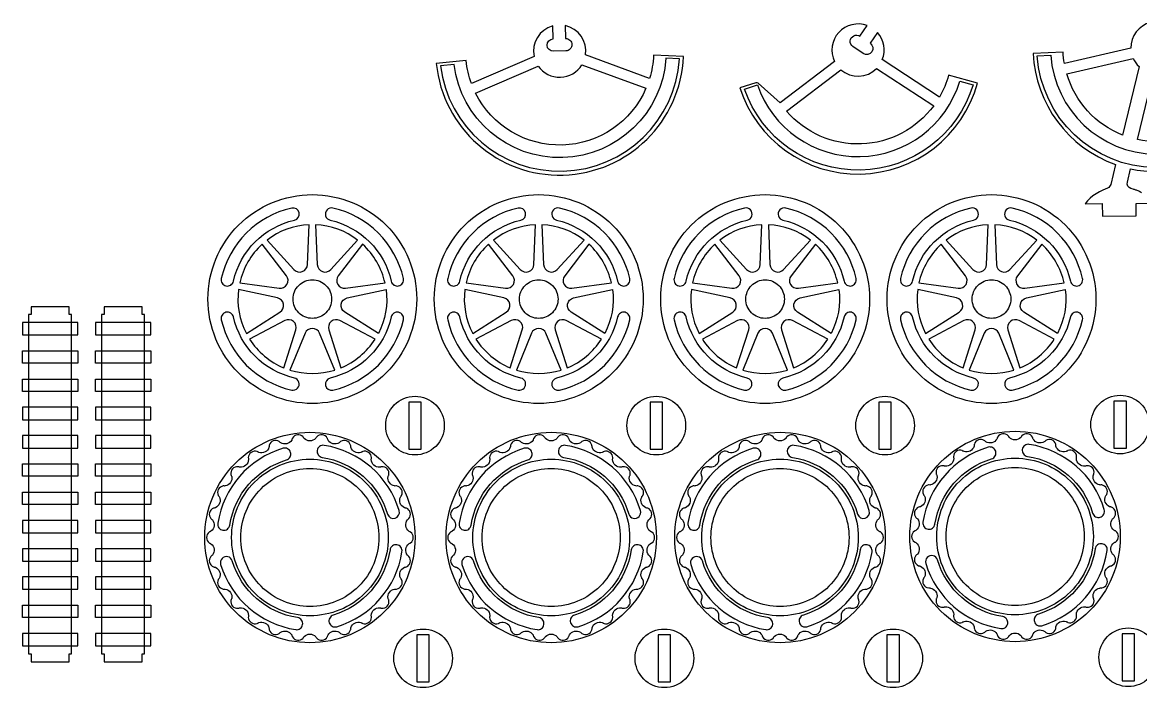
# Model space of a CAD drawing. Extents: x 792.4 to 836.1, y 6.7 to 36.6.
# Drawn here: x 792.67 to 815.18, y 23.23 to 36.62 of the extents above; entities that cross this region are included whole.
import ezdxf

# ---------------------------------------------------------------- set-up
doc = ezdxf.new("R2010")
doc.units = 0
for name, color, linetype in [('EXTERNAL_CUT', 1, 'CONTINUOUS'), ('INTERNAL_CUT', 5, 'CONTINUOUS'), ('KERF_POCKET_CUT_3MM', 6, 'CONTINUOUS'), ('POCKET_CUT_1_1MM', 3, 'CONTINUOUS')]:
    doc.layers.add(name, color=color, linetype=linetype)

msp = doc.modelspace()

# ---------------------------------------------------------------- linework, layer by layer
at = {"layer": 'EXTERNAL_CUT', "flags": 128}
for points in [[(805.296, 35.488), (804.006, 35.961, 0.396409), (803.597, 36.553), (803.604, 36.292, -0.414214), (803.733, 36.171, -0.414214), (803.612, 36.043), (803.362, 36.035, -1), (803.355, 36.285), (803.347, 36.546, 0.396409), (802.973, 35.931), (801.712, 35.385, -0.063208), (801.605, 35.849), (801.003, 35.788, 0.930566), (805.98, 35.932), (805.377, 35.958, -0.063208), (805.296, 35.488)], [(807.115, 35.3, 0.744898), (811.897, 35.392), (811.315, 35.554, -0.063208), (811.131, 35.115), (809.981, 35.867, 0.284687), (809.883, 36.411), (809.736, 36.196, -1), (809.596, 35.99), (809.389, 36.131, -1), (809.53, 36.337), (809.677, 36.552, 0.676762), (809.019, 35.832), (807.926, 35), (807.483, 35.391, 0.263922), (807.432, 35.401), (807.115, 35.3)], [(815.379, 36.617, 0.349016), (814.985, 36.096), (813.646, 35.788, -0.030871), (813.621, 36.02), (813.017, 35.991, 0.304486), (814.674, 33.757), (814.578, 33.355, -0.237553), (814.517, 33.283), (814.422, 33.243), (814.35, 33.207), (814.283, 33.168), (814.22, 33.124), (814.163, 33.077), (814.11, 33.024), (814.061, 32.966), (814.409, 32.969), (814.411, 32.719), (815.094, 32.725), (815.092, 32.975), (815.347, 32.977)], [(815.198, 33.187), (815.18, 33.199), (815.162, 33.209), (815.145, 33.218), (815.129, 33.226), (815.114, 33.232), (815.098, 33.238), (815.084, 33.243), (815.07, 33.247), (815.056, 33.251), (815.043, 33.255), (815.031, 33.259), (814.981, 33.275, -0.38801), (814.913, 33.399), (814.978, 33.67, 0.454969), (817.999, 35.914)], [(817.396, 35.961, -0.45294), (815.119, 34.258), (815.439, 35.588, 0.955312)], [(800.61, 31.048, -0.414214), (798.508, 28.946, -0.414214), (796.407, 31.048, -0.414214), (798.508, 33.15, -0.414214), (800.61, 31.048)], [(805.167, 31.048, -0.414214), (803.065, 28.946, -0.414214), (800.963, 31.048, -0.414214), (803.065, 33.15, -0.414214), (805.167, 31.048)], [(809.724, 31.048, -0.414214), (807.622, 28.946, -0.414214), (805.52, 31.048, -0.414214), (807.622, 33.15, -0.414214), (809.724, 31.048)], [(814.281, 31.048, -0.414214), (812.179, 28.946, -0.414214), (810.077, 31.048, -0.414214), (812.179, 33.15, -0.414214), (814.281, 31.048)], [(801.165, 28.501, -0.414214), (800.575, 27.911, -0.414214), (799.985, 28.501, -0.414214), (800.575, 29.091, -0.414214), (801.165, 28.501)], [(806.022, 28.501, -0.414214), (805.432, 27.911, -0.414214), (804.842, 28.501, -0.414214), (805.432, 29.091, -0.414214), (806.022, 28.501)], [(810.627, 28.501, -0.414214), (810.037, 27.911, -0.414214), (809.447, 28.501, -0.414214), (810.037, 29.091, -0.414214), (810.627, 28.501)], [(815.358, 28.522, -0.414214), (814.768, 27.932, -0.414214), (814.178, 28.522, -0.414214), (814.768, 29.112, -0.414214), (815.358, 28.522)], [(799.284, 24.432, -0.203461), (799.363, 24.528, -0.203461), (799.487, 24.538, -0.0722), (799.507, 24.528, 0.068231), (799.523, 24.52, 0.239296), (799.642, 24.536, 0.239296), (799.699, 24.641, 0.068231), (799.697, 24.659, -0.0722), (799.695, 24.682, -0.203461), (799.748, 24.794, -0.203461), (799.866, 24.834, -0.0722), (799.888, 24.829, 0.068231), (799.906, 24.825, 0.239296), (800.017, 24.869, 0.239296), (800.048, 24.985, 0.068231), (800.041, 25.002, -0.0722), (800.034, 25.023, -0.203461), (800.059, 25.145, -0.203461), (800.164, 25.211, -0.0722), (800.187, 25.212, 0.068231), (800.205, 25.212, 0.239296), (800.302, 25.282, 0.239296), (800.304, 25.401, 0.068231), (800.294, 25.416, -0.0722), (800.281, 25.435, -0.203461), (800.277, 25.56, -0.203461), (800.363, 25.65, -0.0722), (800.385, 25.655, 0.068231), (800.402, 25.66, 0.239296), (800.48, 25.751, 0.239296), (800.453, 25.867, 0.068231), (800.44, 25.88, -0.0722), (800.423, 25.895, -0.203461), (800.389, 26.015, -0.203461), (800.451, 26.122, -0.0722), (800.471, 26.133, 0.068231), (800.487, 26.142, 0.239296), (800.541, 26.249, 0.239296), (800.487, 26.356, 0.068231), (800.471, 26.364, -0.0722), (800.451, 26.375, -0.203461), (800.389, 26.483, -0.203461), (800.423, 26.603, -0.0722), (800.44, 26.618, 0.068231), (800.453, 26.63, 0.239296), (800.48, 26.747, 0.239296), (800.402, 26.838, 0.068231), (800.385, 26.842, -0.0722), (800.363, 26.848, -0.203461), (800.277, 26.938, -0.203461), (800.281, 27.062, -0.0722), (800.294, 27.081, 0.068231), (800.304, 27.096, 0.239296), (800.302, 27.216, 0.239296), (800.205, 27.286, 0.068231), (800.187, 27.286, -0.0722), (800.164, 27.286, -0.203461), (800.059, 27.353, -0.203461), (800.034, 27.475, -0.0722), (800.041, 27.496, 0.068231), (800.048, 27.513, 0.239296), (800.017, 27.629, 0.239296), (799.906, 27.673, 0.068231), (799.888, 27.669, -0.0722), (799.866, 27.664, -0.203461), (799.748, 27.703, -0.203461), (799.695, 27.816, -0.0722), (799.697, 27.838, 0.068231), (799.699, 27.856, 0.239296), (799.642, 27.962, 0.239296), (799.523, 27.978, 0.068231), (799.507, 27.97, -0.0722), (799.487, 27.959, -0.203461), (799.363, 27.97, -0.203461), (799.284, 28.066, -0.0722), (799.281, 28.088, 0.068231), (799.278, 28.106, 0.239296), (799.197, 28.195, 0.239296), (799.078, 28.182, 0.068231), (799.065, 28.17, -0.0722), (799.047, 28.156, -0.203461), (798.924, 28.136, -0.203461), (798.825, 28.21, -0.0722), (798.816, 28.232, 0.068231), (798.81, 28.248, 0.239296), (798.71, 28.315, 0.239296), (798.598, 28.274, 0.068231), (798.587, 28.259, -0.0722), (798.574, 28.241, -0.203461), (798.459, 28.192, -0.203461), (798.345, 28.241, -0.0722), (798.332, 28.259, 0.068231), (798.321, 28.274, 0.239296), (798.208, 28.315, 0.239296), (798.109, 28.248, 0.068231), (798.102, 28.232, -0.0722), (798.094, 28.21, -0.203461), (797.994, 28.136, -0.203461), (797.871, 28.156, -0.0722), (797.854, 28.17, 0.068231), (797.84, 28.182, 0.239296), (797.721, 28.195, 0.239296), (797.641, 28.106, 0.068231), (797.638, 28.088, -0.0722), (797.635, 28.066, -0.203461), (797.556, 27.97, -0.203461), (797.432, 27.959, -0.0722), (797.412, 27.97, 0.068231), (797.396, 27.978, 0.239296), (797.277, 27.962, 0.239296), (797.22, 27.856, 0.068231), (797.222, 27.838, -0.0722), (797.224, 27.816, -0.203461), (797.171, 27.703, -0.203461), (797.053, 27.664, -0.0722), (797.03, 27.669, 0.068231), (797.013, 27.673, 0.239296), (796.901, 27.629, 0.239296), (796.871, 27.513, 0.068231), (796.877, 27.496, -0.0722), (796.885, 27.475, -0.203461), (796.86, 27.353, -0.203461), (796.755, 27.286, -0.0722), (796.732, 27.286, 0.068231), (796.714, 27.286, 0.239296), (796.616, 27.216, 0.239296), (796.615, 27.096, 0.068231), (796.625, 27.081, -0.0722), (796.637, 27.062, -0.203461), (796.642, 26.938, -0.203461), (796.556, 26.848, -0.0722), (796.534, 26.842, 0.068231), (796.517, 26.838, 0.239296), (796.438, 26.747, 0.239296), (796.466, 26.63, 0.068231), (796.479, 26.618, -0.0722), (796.496, 26.603, -0.203461), (796.53, 26.483, -0.203461), (796.468, 26.375, -0.0722), (796.448, 26.364, 0.068231), (796.432, 26.356, 0.239296), (796.378, 26.249, 0.239296), (796.432, 26.142, 0.068231), (796.448, 26.133, -0.0722), (796.468, 26.122, -0.203461), (796.53, 26.015, -0.203461), (796.496, 25.895, -0.0722), (796.479, 25.88, 0.068231), (796.466, 25.867, 0.239296), (796.438, 25.751, 0.239296), (796.517, 25.66, 0.068231), (796.534, 25.655, -0.0722), (796.556, 25.65, -0.203461), (796.642, 25.56, -0.203461), (796.637, 25.435, -0.0722), (796.625, 25.416, 0.068231), (796.615, 25.401, 0.239296), (796.616, 25.282, 0.239296), (796.714, 25.212, 0.068231), (796.732, 25.212, -0.0722), (796.755, 25.211, -0.203461), (796.86, 25.145, -0.203461), (796.885, 25.023, -0.0722), (796.877, 25.002, 0.068231), (796.871, 24.985, 0.239296), (796.901, 24.869, 0.239296), (797.013, 24.825, 0.068231), (797.03, 24.829, -0.0722), (797.053, 24.834, -0.203461), (797.171, 24.794, -0.203461), (797.224, 24.682, -0.0722), (797.222, 24.659, 0.068231), (797.22, 24.641, 0.239296), (797.277, 24.536, 0.239296), (797.396, 24.52, 0.068231), (797.412, 24.528, -0.0722), (797.432, 24.538, -0.203461), (797.556, 24.528, -0.203461), (797.635, 24.432, -0.0722), (797.638, 24.409, 0.068231), (797.641, 24.391, 0.239296), (797.721, 24.303, 0.239296), (797.84, 24.315, 0.068231), (797.854, 24.327, -0.0722), (797.871, 24.342, -0.203461), (797.994, 24.362, -0.203461), (798.094, 24.287, -0.0722), (798.102, 24.266, 0.068231), (798.109, 24.249, 0.239296), (798.208, 24.183, 0.239296), (798.321, 24.224, 0.068231), (798.332, 24.238, -0.0722), (798.345, 24.257, -0.203461), (798.459, 24.305, -0.203461), (798.574, 24.257, -0.0722), (798.587, 24.238, 0.068231), (798.598, 24.224, 0.239296), (798.71, 24.183, 0.239296), (798.81, 24.249, 0.068231), (798.816, 24.266, -0.0722), (798.825, 24.287, -0.203461), (798.924, 24.362, -0.203461), (799.047, 24.342, -0.0722), (799.065, 24.327, 0.068231), (799.078, 24.315, 0.239296), (799.197, 24.303, 0.239296), (799.278, 24.391, 0.068231), (799.281, 24.409, -0.0722), (799.284, 24.432)], [(804.141, 24.432, -0.203461), (804.22, 24.528, -0.203461), (804.344, 24.538, -0.0722), (804.364, 24.528, 0.068231), (804.38, 24.52, 0.239296), (804.499, 24.536, 0.239296), (804.556, 24.641, 0.068231), (804.554, 24.659, -0.0722), (804.552, 24.682, -0.203461), (804.605, 24.794, -0.203461), (804.723, 24.834, -0.0722), (804.745, 24.829, 0.068231), (804.763, 24.825, 0.239296), (804.874, 24.869, 0.239296), (804.905, 24.985, 0.068231), (804.899, 25.002, -0.0722), (804.891, 25.023, -0.203461), (804.916, 25.145, -0.203461), (805.021, 25.211, -0.0722), (805.044, 25.212, 0.068231), (805.062, 25.212, 0.239296), (805.16, 25.282, 0.239296), (805.161, 25.401, 0.068231), (805.151, 25.416, -0.0722), (805.138, 25.435, -0.203461), (805.134, 25.56, -0.203461), (805.22, 25.65, -0.0722), (805.242, 25.655, 0.068231), (805.259, 25.66, 0.239296), (805.337, 25.751, 0.239296), (805.31, 25.867, 0.068231), (805.297, 25.88, -0.0722), (805.28, 25.895, -0.203461), (805.246, 26.015, -0.203461), (805.308, 26.122, -0.0722), (805.328, 26.133, 0.068231), (805.344, 26.142, 0.239296), (805.398, 26.249, 0.239296), (805.344, 26.356, 0.068231), (805.328, 26.364, -0.0722), (805.308, 26.375, -0.203461), (805.246, 26.483, -0.203461), (805.28, 26.603, -0.0722), (805.297, 26.618, 0.068231), (805.31, 26.63, 0.239296), (805.337, 26.747, 0.239296), (805.259, 26.838, 0.068231), (805.242, 26.842, -0.0722), (805.22, 26.848, -0.203461), (805.134, 26.938, -0.203461), (805.138, 27.062, -0.0722), (805.151, 27.081, 0.068231), (805.161, 27.096, 0.239296), (805.16, 27.216, 0.239296), (805.062, 27.286, 0.068231), (805.044, 27.286, -0.0722), (805.021, 27.286, -0.203461), (804.916, 27.353, -0.203461), (804.891, 27.475, -0.0722), (804.899, 27.496, 0.068231), (804.905, 27.513, 0.239296), (804.874, 27.629, 0.239296), (804.763, 27.673, 0.068231), (804.745, 27.669, -0.0722), (804.723, 27.664, -0.203461), (804.605, 27.703, -0.203461), (804.552, 27.816, -0.0722), (804.554, 27.838, 0.068231), (804.556, 27.856, 0.239296), (804.499, 27.962, 0.239296), (804.38, 27.978, 0.068231), (804.364, 27.97, -0.0722), (804.344, 27.959, -0.203461), (804.22, 27.97, -0.203461), (804.141, 28.066, -0.0722), (804.138, 28.088, 0.068231), (804.135, 28.106, 0.239296), (804.055, 28.195, 0.239296), (803.935, 28.182, 0.068231), (803.922, 28.17, -0.0722), (803.904, 28.156, -0.203461), (803.782, 28.136, -0.203461), (803.682, 28.21, -0.0722), (803.674, 28.232, 0.068231), (803.667, 28.248, 0.239296), (803.567, 28.315, 0.239296), (803.455, 28.274, 0.068231), (803.444, 28.259, -0.0722), (803.431, 28.241, -0.203461), (803.317, 28.192, -0.203461), (803.202, 28.241, -0.0722), (803.189, 28.259, 0.068231), (803.178, 28.274, 0.239296), (803.066, 28.315, 0.239296), (802.966, 28.248, 0.068231), (802.959, 28.232, -0.0722), (802.951, 28.21, -0.203461), (802.851, 28.136, -0.203461), (802.729, 28.156, -0.0722), (802.711, 28.17, 0.068231), (802.698, 28.182, 0.239296), (802.578, 28.195, 0.239296), (802.498, 28.106, 0.068231), (802.495, 28.088, -0.0722), (802.492, 28.066, -0.203461), (802.413, 27.97, -0.203461), (802.289, 27.959, -0.0722), (802.269, 27.97, 0.068231), (802.253, 27.978, 0.239296), (802.134, 27.962, 0.239296), (802.077, 27.856, 0.068231), (802.079, 27.838, -0.0722), (802.081, 27.816, -0.203461), (802.028, 27.703, -0.203461), (801.91, 27.664, -0.0722), (801.888, 27.669, 0.068231), (801.87, 27.673, 0.239296), (801.759, 27.629, 0.239296), (801.728, 27.513, 0.068231), (801.734, 27.496, -0.0722), (801.742, 27.475, -0.203461), (801.717, 27.353, -0.203461), (801.612, 27.286, -0.0722), (801.589, 27.286, 0.068231), (801.571, 27.286, 0.239296), (801.474, 27.216, 0.239296), (801.472, 27.096, 0.068231), (801.482, 27.081, -0.0722), (801.495, 27.062, -0.203461), (801.499, 26.938, -0.203461), (801.413, 26.848, -0.0722), (801.391, 26.842, 0.068231), (801.374, 26.838, 0.239296), (801.296, 26.747, 0.239296), (801.323, 26.63, 0.068231), (801.336, 26.618, -0.0722), (801.353, 26.603, -0.203461), (801.387, 26.483, -0.203461), (801.325, 26.375, -0.0722), (801.305, 26.364, 0.068231), (801.289, 26.356, 0.239296), (801.235, 26.249, 0.239296), (801.289, 26.142, 0.068231), (801.305, 26.133, -0.0722), (801.325, 26.122, -0.203461), (801.387, 26.015, -0.203461), (801.353, 25.895, -0.0722), (801.336, 25.88, 0.068231), (801.323, 25.867, 0.239296), (801.296, 25.751, 0.239296), (801.374, 25.66, 0.068231), (801.391, 25.655, -0.0722), (801.413, 25.65, -0.203461), (801.499, 25.56, -0.203461), (801.495, 25.435, -0.0722), (801.482, 25.416, 0.068231), (801.472, 25.401, 0.239296), (801.474, 25.282, 0.239296), (801.571, 25.212, 0.068231), (801.589, 25.212, -0.0722), (801.612, 25.211, -0.203461), (801.717, 25.145, -0.203461), (801.742, 25.023, -0.0722), (801.734, 25.002, 0.068231), (801.728, 24.985, 0.239296), (801.759, 24.869, 0.239296), (801.87, 24.825, 0.068231), (801.888, 24.829, -0.0722), (801.91, 24.834, -0.203461), (802.028, 24.794, -0.203461), (802.081, 24.682, -0.0722), (802.079, 24.659, 0.068231), (802.077, 24.641, 0.239296), (802.134, 24.536, 0.239296), (802.253, 24.52, 0.068231), (802.269, 24.528, -0.0722), (802.289, 24.538, -0.203461), (802.413, 24.528, -0.203461), (802.492, 24.432, -0.0722), (802.495, 24.409, 0.068231), (802.498, 24.391, 0.239296), (802.578, 24.303, 0.239296), (802.698, 24.315, 0.068231), (802.711, 24.327, -0.0722), (802.729, 24.342, -0.203461), (802.851, 24.362, -0.203461), (802.951, 24.287, -0.0722), (802.959, 24.266, 0.068231), (802.966, 24.249, 0.239296), (803.066, 24.183, 0.239296), (803.178, 24.224, 0.068231), (803.189, 24.238, -0.0722), (803.202, 24.257, -0.203461), (803.317, 24.305, -0.203461), (803.431, 24.257, -0.0722), (803.444, 24.238, 0.068231), (803.455, 24.224, 0.239296), (803.567, 24.183, 0.239296), (803.667, 24.249, 0.068231), (803.674, 24.266, -0.0722), (803.682, 24.287, -0.203461), (803.782, 24.362, -0.203461), (803.904, 24.342, -0.0722), (803.922, 24.327, 0.068231), (803.935, 24.315, 0.239296), (804.055, 24.303, 0.239296), (804.135, 24.391, 0.068231), (804.138, 24.409, -0.0722), (804.141, 24.432)], [(808.746, 24.432, -0.203461), (808.825, 24.528, -0.203461), (808.949, 24.538, -0.0722), (808.969, 24.528, 0.068231), (808.985, 24.52, 0.239296), (809.104, 24.536, 0.239296), (809.161, 24.641, 0.068231), (809.159, 24.659, -0.0722), (809.157, 24.682, -0.203461), (809.21, 24.794, -0.203461), (809.328, 24.834, -0.0722), (809.35, 24.829, 0.068231), (809.368, 24.825, 0.239296), (809.479, 24.869, 0.239296), (809.51, 24.985, 0.068231), (809.504, 25.002, -0.0722), (809.496, 25.023, -0.203461), (809.521, 25.145, -0.203461), (809.626, 25.211, -0.0722), (809.649, 25.212, 0.068231), (809.667, 25.212, 0.239296), (809.765, 25.282, 0.239296), (809.766, 25.401, 0.068231), (809.756, 25.416, -0.0722), (809.743, 25.435, -0.203461), (809.739, 25.56, -0.203461), (809.825, 25.65, -0.0722), (809.847, 25.655, 0.068231), (809.864, 25.66, 0.239296), (809.942, 25.751, 0.239296), (809.915, 25.867, 0.068231), (809.902, 25.88, -0.0722), (809.885, 25.895, -0.203461), (809.851, 26.015, -0.203461), (809.913, 26.122, -0.0722), (809.933, 26.133, 0.068231), (809.949, 26.142, 0.239296), (810.003, 26.249, 0.239296), (809.949, 26.356, 0.068231), (809.933, 26.364, -0.0722), (809.913, 26.375, -0.203461), (809.851, 26.483, -0.203461), (809.885, 26.603, -0.0722), (809.902, 26.618, 0.068231), (809.915, 26.63, 0.239296), (809.942, 26.747, 0.239296), (809.864, 26.838, 0.068231), (809.847, 26.842, -0.0722), (809.825, 26.848, -0.203461), (809.739, 26.938, -0.203461), (809.743, 27.062, -0.0722), (809.756, 27.081, 0.068231), (809.766, 27.096, 0.239296), (809.765, 27.216, 0.239296), (809.667, 27.286, 0.068231), (809.649, 27.286, -0.0722), (809.626, 27.286, -0.203461), (809.521, 27.353, -0.203461), (809.496, 27.475, -0.0722), (809.504, 27.496, 0.068231), (809.51, 27.513, 0.239296), (809.479, 27.629, 0.239296), (809.368, 27.673, 0.068231), (809.35, 27.669, -0.0722), (809.328, 27.664, -0.203461), (809.21, 27.703, -0.203461), (809.157, 27.816, -0.0722), (809.159, 27.838, 0.068231), (809.161, 27.856, 0.239296), (809.104, 27.962, 0.239296), (808.985, 27.978, 0.068231), (808.969, 27.97, -0.0722), (808.949, 27.959, -0.203461), (808.825, 27.97, -0.203461), (808.746, 28.066, -0.0722), (808.743, 28.088, 0.068231), (808.74, 28.106, 0.239296), (808.66, 28.195, 0.239296), (808.54, 28.182, 0.068231), (808.527, 28.17, -0.0722), (808.509, 28.156, -0.203461), (808.387, 28.136, -0.203461), (808.287, 28.21, -0.0722), (808.279, 28.232, 0.068231), (808.272, 28.248, 0.239296), (808.172, 28.315, 0.239296), (808.06, 28.274, 0.068231), (808.049, 28.259, -0.0722), (808.036, 28.241, -0.203461), (807.922, 28.192, -0.203461), (807.807, 28.241, -0.0722), (807.794, 28.259, 0.068231), (807.783, 28.274, 0.239296), (807.671, 28.315, 0.239296), (807.571, 28.248, 0.068231), (807.564, 28.232, -0.0722), (807.556, 28.21, -0.203461), (807.456, 28.136, -0.203461), (807.334, 28.156, -0.0722), (807.316, 28.17, 0.068231), (807.303, 28.182, 0.239296), (807.183, 28.195, 0.239296), (807.103, 28.106, 0.068231), (807.1, 28.088, -0.0722), (807.097, 28.066, -0.203461), (807.018, 27.97, -0.203461), (806.894, 27.959, -0.0722), (806.874, 27.97, 0.068231), (806.858, 27.978, 0.239296), (806.739, 27.962, 0.239296), (806.682, 27.856, 0.068231), (806.684, 27.838, -0.0722), (806.686, 27.816, -0.203461), (806.633, 27.703, -0.203461), (806.515, 27.664, -0.0722), (806.493, 27.669, 0.068231), (806.475, 27.673, 0.239296), (806.364, 27.629, 0.239296), (806.333, 27.513, 0.068231), (806.34, 27.496, -0.0722), (806.347, 27.475, -0.203461), (806.322, 27.353, -0.203461), (806.217, 27.286, -0.0722), (806.194, 27.286, 0.068231), (806.176, 27.286, 0.239296), (806.079, 27.216, 0.239296), (806.077, 27.096, 0.068231), (806.087, 27.081, -0.0722), (806.1, 27.062, -0.203461), (806.104, 26.938, -0.203461), (806.018, 26.848, -0.0722), (805.996, 26.842, 0.068231), (805.979, 26.838, 0.239296), (805.901, 26.747, 0.239296), (805.928, 26.63, 0.068231), (805.941, 26.618, -0.0722), (805.958, 26.603, -0.203461), (805.992, 26.483, -0.203461), (805.93, 26.375, -0.0722), (805.91, 26.364, 0.068231), (805.894, 26.356, 0.239296), (805.84, 26.249, 0.239296), (805.894, 26.142, 0.068231), (805.91, 26.133, -0.0722), (805.93, 26.122, -0.203461), (805.992, 26.015, -0.203461), (805.958, 25.895, -0.0722), (805.941, 25.88, 0.068231), (805.928, 25.867, 0.239296), (805.901, 25.751, 0.239296), (805.979, 25.66, 0.068231), (805.996, 25.655, -0.0722), (806.018, 25.65, -0.203461), (806.104, 25.56, -0.203461), (806.1, 25.435, -0.0722), (806.087, 25.416, 0.068231), (806.077, 25.401, 0.239296), (806.079, 25.282, 0.239296), (806.176, 25.212, 0.068231), (806.194, 25.212, -0.0722), (806.217, 25.211, -0.203461), (806.322, 25.145, -0.203461), (806.347, 25.023, -0.0722), (806.34, 25.002, 0.068231), (806.333, 24.985, 0.239296), (806.364, 24.869, 0.239296), (806.475, 24.825, 0.068231), (806.493, 24.829, -0.0722), (806.515, 24.834, -0.203461), (806.633, 24.794, -0.203461), (806.686, 24.682, -0.0722), (806.684, 24.659, 0.068231), (806.682, 24.641, 0.239296), (806.739, 24.536, 0.239296), (806.858, 24.52, 0.068231), (806.874, 24.528, -0.0722), (806.894, 24.538, -0.203461), (807.018, 24.528, -0.203461), (807.097, 24.432, -0.0722), (807.1, 24.409, 0.068231), (807.103, 24.391, 0.239296), (807.183, 24.303, 0.239296), (807.303, 24.315, 0.068231), (807.316, 24.327, -0.0722), (807.334, 24.342, -0.203461), (807.456, 24.362, -0.203461), (807.556, 24.287, -0.0722), (807.564, 24.266, 0.068231), (807.571, 24.249, 0.239296), (807.671, 24.183, 0.239296), (807.783, 24.224, 0.068231), (807.794, 24.238, -0.0722), (807.807, 24.257, -0.203461), (807.922, 24.305, -0.203461), (808.036, 24.257, -0.0722), (808.049, 24.238, 0.068231), (808.06, 24.224, 0.239296), (808.172, 24.183, 0.239296), (808.272, 24.249, 0.068231), (808.279, 24.266, -0.0722), (808.287, 24.287, -0.203461), (808.387, 24.362, -0.203461), (808.509, 24.342, -0.0722), (808.527, 24.327, 0.068231), (808.54, 24.315, 0.239296), (808.66, 24.303, 0.239296), (808.74, 24.391, 0.068231), (808.743, 24.409, -0.0722), (808.746, 24.432)], [(813.477, 24.452, -0.203461), (813.556, 24.549, -0.203461), (813.68, 24.559, -0.0722), (813.7, 24.549, 0.068231), (813.716, 24.54, 0.239296), (813.835, 24.557, 0.239296), (813.892, 24.662, 0.068231), (813.89, 24.68, -0.0722), (813.888, 24.703, -0.203461), (813.942, 24.815, -0.203461), (814.06, 24.854, -0.0722), (814.082, 24.849, 0.068231), (814.099, 24.845, 0.239296), (814.211, 24.889, 0.239296), (814.241, 25.005, 0.068231), (814.235, 25.022, -0.0722), (814.227, 25.044, -0.203461), (814.252, 25.166, -0.203461), (814.357, 25.232, -0.0722), (814.38, 25.233, 0.068231), (814.398, 25.233, 0.239296), (814.496, 25.302, 0.239296), (814.498, 25.422, 0.068231), (814.487, 25.437, -0.0722), (814.475, 25.456, -0.203461), (814.47, 25.58, -0.203461), (814.556, 25.67, -0.0722), (814.578, 25.676, 0.068231), (814.596, 25.681, 0.239296), (814.674, 25.771, 0.239296), (814.647, 25.888, 0.068231), (814.633, 25.9, -0.0722), (814.617, 25.916, -0.203461), (814.582, 26.035, -0.203461), (814.644, 26.143, -0.0722), (814.664, 26.154, 0.068231), (814.68, 26.163, 0.239296), (814.734, 26.27, 0.239296), (814.68, 26.376, 0.068231), (814.664, 26.385, -0.0722), (814.644, 26.396, -0.203461), (814.582, 26.504, -0.203461), (814.617, 26.623, -0.0722), (814.633, 26.639, 0.068231), (814.647, 26.651, 0.239296), (814.674, 26.768, 0.239296), (814.596, 26.858, 0.068231), (814.578, 26.863, -0.0722), (814.556, 26.869, -0.203461), (814.47, 26.959, -0.203461), (814.475, 27.083, -0.0722), (814.487, 27.102, 0.068231), (814.498, 27.117, 0.239296), (814.496, 27.237, 0.239296), (814.398, 27.306, 0.068231), (814.38, 27.306, -0.0722), (814.357, 27.307, -0.203461), (814.252, 27.374, -0.203461), (814.227, 27.495, -0.0722), (814.235, 27.517, 0.068231), (814.241, 27.534, 0.239296), (814.211, 27.65, 0.239296), (814.099, 27.694, 0.068231), (814.082, 27.69, -0.0722), (814.06, 27.685, -0.424495), (813.888, 27.837, -0.0722), (813.89, 27.859, 0.068231), (813.892, 27.877, 0.239296), (813.835, 27.983, 0.239296), (813.716, 27.999, 0.068231), (813.7, 27.99, -0.0722), (813.68, 27.98, -0.203461), (813.556, 27.99, -0.203461), (813.477, 28.087, -0.0722), (813.474, 28.109, 0.068231), (813.472, 28.127, 0.239296), (813.391, 28.216, 0.239296), (813.272, 28.203, 0.068231), (813.258, 28.191, -0.0722), (813.241, 28.176, -0.203461), (813.118, 28.156, -0.203461), (813.018, 28.231, -0.0722), (813.01, 28.252, 0.068231), (813.003, 28.269, 0.239296), (812.904, 28.336, 0.239296), (812.791, 28.295, 0.068231), (812.781, 28.28, -0.0722), (812.767, 28.262, -0.203461), (812.653, 28.213, -0.203461), (812.538, 28.262, -0.0722), (812.525, 28.28, 0.068231), (812.515, 28.295, 0.239296), (812.402, 28.336, 0.239296), (812.302, 28.269, 0.068231), (812.296, 28.252, -0.0722), (812.287, 28.231, -0.203461), (812.188, 28.156, -0.203461), (812.065, 28.176, -0.0722), (812.048, 28.191, 0.068231), (812.034, 28.203, 0.239296), (811.915, 28.216, 0.239296), (811.834, 28.127, 0.068231), (811.832, 28.109, -0.0722), (811.829, 28.087, -0.203461), (811.75, 27.99, -0.203461), (811.626, 27.98, -0.0722), (811.605, 27.99, 0.068231), (811.589, 27.999, 0.239296), (811.47, 27.983, 0.239296), (811.413, 27.877, 0.068231), (811.415, 27.859, -0.0722), (811.418, 27.837, -0.203461), (811.364, 27.724, -0.203461), (811.246, 27.685, -0.0722), (811.224, 27.69, 0.068231), (811.206, 27.694, 0.239296), (811.095, 27.65, 0.239296), (811.065, 27.534, 0.068231), (811.071, 27.517, -0.0722), (811.079, 27.495, -0.203461), (811.053, 27.374, -0.203461), (810.948, 27.307, -0.0722), (810.926, 27.306, 0.068231), (810.908, 27.306, 0.239296), (810.81, 27.237, 0.239296), (810.808, 27.117, 0.068231), (810.818, 27.102, -0.0722), (810.831, 27.083, -0.203461), (810.836, 26.959, -0.203461), (810.75, 26.869, -0.0722), (810.728, 26.863, 0.068231), (810.71, 26.858, 0.239296), (810.632, 26.768, 0.239296), (810.659, 26.651, 0.068231), (810.672, 26.639, -0.0722), (810.689, 26.623, -0.203461), (810.724, 26.504, -0.203461), (810.662, 26.396, -0.0722), (810.642, 26.385, 0.068231), (810.626, 26.376, 0.239296), (810.571, 26.27, 0.239296), (810.626, 26.163, 0.068231), (810.642, 26.154, -0.0722), (810.662, 26.143, -0.203461), (810.724, 26.035, -0.203461), (810.689, 25.916, -0.0722), (810.672, 25.9, 0.068231), (810.659, 25.888, 0.239296), (810.632, 25.771, 0.239296), (810.71, 25.681, 0.068231), (810.728, 25.676, -0.0722), (810.75, 25.67, -0.203461), (810.836, 25.58, -0.203461), (810.831, 25.456, -0.0722), (810.818, 25.437, 0.068231), (810.808, 25.422, 0.239296), (810.81, 25.302, 0.239296), (810.908, 25.233, 0.068231), (810.926, 25.233, -0.0722), (810.948, 25.232, -0.203461), (811.053, 25.166, -0.203461), (811.079, 25.044, -0.0722), (811.071, 25.022, 0.068231), (811.065, 25.005, 0.239296), (811.095, 24.889, 0.239296), (811.206, 24.845, 0.068231), (811.224, 24.849, -0.0722), (811.246, 24.854, -0.203461), (811.364, 24.815, -0.203461), (811.418, 24.703, -0.0722), (811.415, 24.68, 0.068231), (811.413, 24.662, 0.239296), (811.47, 24.557, 0.239296), (811.589, 24.54, 0.068231), (811.605, 24.549, -0.0722), (811.626, 24.559, -0.203461), (811.75, 24.549, -0.203461), (811.829, 24.452, -0.0722), (811.832, 24.43, 0.068231), (811.834, 24.412, 0.239296), (811.915, 24.323, 0.239296), (812.034, 24.336, 0.068231), (812.048, 24.348, -0.0722), (812.065, 24.363, -0.203461), (812.188, 24.383, -0.203461), (812.287, 24.308, -0.0722), (812.296, 24.287, 0.068231), (812.302, 24.27, 0.239296), (812.402, 24.203, 0.239296), (812.515, 24.244, 0.068231), (812.525, 24.259, -0.0722), (812.538, 24.278, -0.424494), (812.767, 24.278, -0.0722), (812.781, 24.259, 0.068231), (812.791, 24.244, 0.239296), (812.904, 24.203, 0.239296), (813.003, 24.27, 0.068231), (813.01, 24.287, -0.0722), (813.018, 24.308, -0.203461), (813.118, 24.383, -0.203461), (813.241, 24.363, -0.0722), (813.258, 24.348, 0.068231), (813.272, 24.336, 0.239296), (813.391, 24.323, 0.239296), (813.472, 24.412, 0.068231), (813.474, 24.43, -0.0722), (813.477, 24.452)], [(804.706, 26.249, -0.414214), (803.317, 24.859, -0.414214), (801.927, 26.249, -0.414214), (803.317, 27.639, -0.414214), (804.706, 26.249)], [(809.311, 26.249, -0.414214), (807.922, 24.859, -0.414214), (806.532, 26.249, -0.414214), (807.922, 27.639, -0.414214), (809.311, 26.249)], [(801.328, 23.817, -0.414214), (800.738, 23.227, -0.414214), (800.148, 23.817, -0.414214), (800.738, 24.407, -0.414214), (801.328, 23.817)], [(806.185, 23.817, -0.414214), (805.595, 23.227, -0.414214), (805.005, 23.817, -0.414214), (805.595, 24.407, -0.414214), (806.185, 23.817)], [(810.79, 23.817, -0.414214), (810.2, 23.227, -0.414214), (809.61, 23.817, -0.414214), (810.2, 24.407, -0.414214), (810.79, 23.817)], [(815.521, 23.838, -0.414214), (814.931, 23.248, -0.414214), (814.341, 23.838, -0.414214), (814.931, 24.428, -0.414214), (815.521, 23.838)]]:
    msp.add_lwpolyline(points, format="xyb", dxfattribs=at)
for points in [[(793.611, 23.749), (793.611, 23.906), (793.664, 23.906), (793.664, 30.737), (793.611, 30.737), (793.611, 30.895), (792.849, 30.895), (792.849, 30.737), (792.797, 30.737), (792.797, 23.906), (792.849, 23.906), (792.849, 23.749), (793.611, 23.749)], [(795.081, 23.749), (795.081, 23.906), (795.133, 23.906), (795.133, 30.737), (795.081, 30.737), (795.081, 30.895), (794.319, 30.895), (794.319, 30.737), (794.266, 30.737), (794.266, 23.906), (794.319, 23.906), (794.319, 23.749), (795.081, 23.749)]]:
    msp.add_lwpolyline(points, dxfattribs=at)
at = {"layer": 'INTERNAL_CUT', "flags": 128}
for points in [[(815.149, 35.728), (814.817, 34.349, -0.232502), (813.693, 35.583), (815.032, 35.891, 0.096231), (815.149, 35.728)], [(805.224, 35.291, -0.63761), (801.795, 35.192), (803.056, 35.738, 0.539478), (803.934, 35.763), (805.224, 35.291)], [(809.146, 35.665, 0.396209), (809.866, 35.691), (811.016, 34.939, -0.483204), (808.053, 34.833), (809.146, 35.665)], [(796.676, 31.463, 0.414214), (796.77, 31.314, 0.414214), (796.92, 31.408, -0.288954), (798.148, 32.636, 1), (798.093, 32.88, 0.288954), (796.676, 31.463)], [(800.097, 31.408, 0.414214), (800.246, 31.314, 0.414214), (800.341, 31.463, 0.288954), (798.924, 32.88, 1), (798.868, 32.636, -0.288954), (800.097, 31.408)], [(801.233, 31.463, 0.414214), (801.327, 31.314, 0.414214), (801.477, 31.408, -0.288954), (802.705, 32.636, 1), (802.65, 32.88, 0.288954), (801.233, 31.463)], [(804.654, 31.408, 0.414214), (804.803, 31.314, 0.414214), (804.897, 31.463, 0.288954), (803.48, 32.88, 1), (803.425, 32.636, -0.288954), (804.654, 31.408)], [(805.79, 31.463, 0.414214), (805.884, 31.314, 0.414214), (806.033, 31.408, -0.288954), (807.262, 32.636, 1), (807.207, 32.88, 0.288954), (805.79, 31.463)], [(809.211, 31.408, 0.414214), (809.36, 31.314, 0.414214), (809.454, 31.463, 0.288954), (808.037, 32.88, 1), (807.982, 32.636, -0.288954), (809.211, 31.408)], [(810.347, 31.463, 0.414214), (810.441, 31.314, 0.414214), (810.59, 31.408, -0.288954), (811.819, 32.636, 1), (811.764, 32.88, 0.288954), (810.347, 31.463)], [(813.767, 31.408, 0.414214), (813.917, 31.314, 0.414214), (814.011, 31.463, 0.288954), (812.594, 32.88, 1), (812.539, 32.636, -0.288954), (813.767, 31.408)], [(798.136, 31.644, 0.670062), (798.41, 31.744), (798.443, 32.544, 0.15389), (797.597, 32.236), (798.136, 31.644)], [(798.607, 31.744, 0.670062), (798.881, 31.644), (799.42, 32.236, 0.15389), (798.574, 32.544), (798.607, 31.744)], [(802.693, 31.644, 0.670062), (802.967, 31.744), (803, 32.544, 0.15389), (802.154, 32.236), (802.693, 31.644)], [(803.163, 31.744, 0.670062), (803.437, 31.644), (803.977, 32.236, 0.15389), (803.131, 32.544), (803.163, 31.744)], [(807.25, 31.644, 0.670062), (807.524, 31.744), (807.557, 32.544, 0.15389), (806.71, 32.236), (807.25, 31.644)], [(807.72, 31.744, 0.670062), (807.994, 31.644), (808.534, 32.236, 0.15389), (807.687, 32.544), (807.72, 31.744)], [(811.806, 31.644, 0.670062), (812.08, 31.744), (812.113, 32.544, 0.15389), (811.267, 32.236), (811.806, 31.644)], [(812.277, 31.744, 0.670062), (812.551, 31.644), (813.09, 32.236, 0.15389), (812.244, 32.544), (812.277, 31.744)], [(797.046, 31.372), (797.84, 31.265, 0.670062), (797.986, 31.518), (797.497, 32.152, 0.15389), (797.046, 31.372)], [(799.177, 31.265), (799.971, 31.372, 0.15389), (799.52, 32.152), (799.031, 31.518, 0.670062), (799.177, 31.265)], [(801.603, 31.372), (802.397, 31.265, 0.670062), (802.542, 31.518), (802.053, 32.152, 0.15389), (801.603, 31.372)], [(803.734, 31.265), (804.527, 31.372, 0.15389), (804.077, 32.152), (803.588, 31.518, 0.670062), (803.734, 31.265)], [(806.16, 31.372), (806.953, 31.265, 0.670062), (807.099, 31.518), (806.61, 32.152, 0.15389), (806.16, 31.372)], [(808.291, 31.265), (809.084, 31.372, 0.15389), (808.634, 32.152), (808.145, 31.518, 0.670062), (808.291, 31.265)], [(810.717, 31.372), (811.51, 31.265, 0.670062), (811.656, 31.518), (811.167, 32.152, 0.15389), (810.717, 31.372)], [(812.847, 31.265), (813.641, 31.372, 0.15389), (813.191, 32.152), (812.701, 31.518, 0.670062), (812.847, 31.265)], [(798.897, 31.048, -0.414214), (798.508, 30.659, -0.414214), (798.12, 31.048, -0.414214), (798.508, 31.436, -0.414214), (798.897, 31.048)], [(803.454, 31.048, -0.414214), (803.065, 30.659, -0.414214), (802.677, 31.048, -0.414214), (803.065, 31.436, -0.414214), (803.454, 31.048)], [(808.01, 31.048, -0.414214), (807.622, 30.659, -0.414214), (807.234, 31.048, -0.414214), (807.622, 31.436, -0.414214), (808.01, 31.048)], [(812.567, 31.048, -0.414214), (812.179, 30.659, -0.414214), (811.79, 31.048, -0.414214), (812.179, 31.436, -0.414214), (812.567, 31.048)], [(797.18, 30.356), (797.856, 30.785, 0.670062), (797.806, 31.072), (797.024, 31.243, 0.15389), (797.18, 30.356)], [(799.837, 30.356), (799.16, 30.785, -0.670062), (799.211, 31.072), (799.993, 31.243, -0.15389), (799.837, 30.356)], [(801.737, 30.356), (802.413, 30.785, 0.670062), (802.363, 31.072), (801.58, 31.243, 0.15389), (801.737, 30.356)], [(804.394, 30.356), (803.717, 30.785, -0.670062), (803.768, 31.072), (804.55, 31.243, -0.15389), (804.394, 30.356)], [(806.294, 30.356), (806.97, 30.785, 0.670062), (806.919, 31.072), (806.137, 31.243, 0.15389), (806.294, 30.356)], [(808.95, 30.356), (808.274, 30.785, -0.670062), (808.325, 31.072), (809.107, 31.243, -0.15389), (808.95, 30.356)], [(810.85, 30.356), (811.527, 30.785, 0.670062), (811.476, 31.072), (810.694, 31.243, 0.15389), (810.85, 30.356)], [(813.507, 30.356), (812.831, 30.785, -0.670062), (812.881, 31.072), (813.664, 31.243, -0.15389), (813.507, 30.356)], [(798.093, 29.216, 1), (798.148, 29.459, -0.288954), (796.92, 30.688, 0.414214), (796.77, 30.782, 0.414214), (796.676, 30.633, 0.288954), (798.093, 29.216)], [(797.935, 29.664), (798.178, 30.427, 0.670062), (797.955, 30.615), (797.245, 30.243, 0.15389), (797.935, 29.664)], [(798.924, 29.216, 0.288954), (800.341, 30.633, 0.414214), (800.246, 30.782, 0.414214), (800.097, 30.688, -0.288954), (798.868, 29.459, 1), (798.924, 29.216)], [(799.082, 29.664, 0.15389), (799.771, 30.243), (799.062, 30.615, 0.670062), (798.839, 30.427), (799.082, 29.664)], [(802.65, 29.216, 1), (802.705, 29.459, -0.288954), (801.477, 30.688, 0.414214), (801.327, 30.782, 0.414214), (801.233, 30.633, 0.288954), (802.65, 29.216)], [(802.492, 29.664), (802.735, 30.427, 0.670062), (802.511, 30.615), (801.802, 30.243, 0.15389), (802.492, 29.664)], [(803.48, 29.216, 0.288954), (804.897, 30.633, 0.414214), (804.803, 30.782, 0.414214), (804.654, 30.688, -0.288954), (803.425, 29.459, 1), (803.48, 29.216)], [(803.638, 29.664, 0.15389), (804.328, 30.243), (803.619, 30.615, 0.670062), (803.396, 30.427), (803.638, 29.664)], [(807.207, 29.216, 1), (807.262, 29.459, -0.288954), (806.033, 30.688, 0.414214), (805.884, 30.782, 0.414214), (805.79, 30.633, 0.288954), (807.207, 29.216)], [(807.049, 29.664), (807.292, 30.427, 0.670062), (807.068, 30.615), (806.359, 30.243, 0.15389), (807.049, 29.664)], [(808.037, 29.216, 0.288954), (809.454, 30.633, 0.414214), (809.36, 30.782, 0.414214), (809.211, 30.688, -0.288954), (807.982, 29.459, 1), (808.037, 29.216)], [(808.195, 29.664, 0.15389), (808.885, 30.243), (808.176, 30.615, 0.670062), (807.952, 30.427), (808.195, 29.664)], [(811.764, 29.216, 1), (811.819, 29.459, -0.288954), (810.59, 30.688, 0.414214), (810.441, 30.782, 0.414214), (810.347, 30.633, 0.288954), (811.764, 29.216)], [(811.606, 29.664), (811.848, 30.427, 0.670062), (811.625, 30.615), (810.916, 30.243, 0.15389), (811.606, 29.664)], [(812.594, 29.216, 0.288954), (814.011, 30.633, 0.414214), (813.917, 30.782, 0.414214), (813.767, 30.688, -0.288954), (812.539, 29.459, 1), (812.594, 29.216)], [(812.752, 29.664, 0.15389), (813.442, 30.243), (812.733, 30.615, 0.670062), (812.509, 30.427), (812.752, 29.664)], [(798.058, 29.619, 0.15389), (798.959, 29.619), (798.654, 30.36, 0.670062), (798.363, 30.36), (798.058, 29.619)], [(802.615, 29.619, 0.15389), (803.515, 29.619), (803.211, 30.36, 0.670062), (802.919, 30.36), (802.615, 29.619)], [(807.172, 29.619, 0.15389), (808.072, 29.619), (807.768, 30.36, 0.670062), (807.476, 30.36), (807.172, 29.619)], [(811.728, 29.619, 0.15389), (812.629, 29.619), (812.325, 30.36, 0.670062), (812.033, 30.36), (811.728, 29.619)], [(800.036, 26.249, -0.414214), (798.459, 24.672, -0.414214), (796.883, 26.249, -0.414214), (798.459, 27.825, -0.414214), (800.036, 26.249)], [(804.893, 26.249, -0.414214), (803.317, 24.672, -0.414214), (801.74, 26.249, -0.414214), (803.317, 27.825, -0.414214), (804.893, 26.249)], [(809.498, 26.249, -0.414214), (807.922, 24.672, -0.414214), (806.345, 26.249, -0.414214), (807.922, 27.825, -0.414214), (809.498, 26.249)], [(814.229, 26.27, -0.414214), (812.653, 24.693, -0.414214), (811.076, 26.27, -0.414214), (812.653, 27.846, -0.414214), (814.229, 26.27)]]:
    msp.add_lwpolyline(points, format="xyb", dxfattribs=at)
for points in [[(800.45, 28.028), (800.7, 28.028), (800.7, 28.974), (800.45, 28.974), (800.45, 28.028)], [(805.307, 28.028), (805.557, 28.028), (805.557, 28.974), (805.307, 28.974), (805.307, 28.028)], [(809.912, 28.028), (810.162, 28.028), (810.162, 28.974), (809.912, 28.974), (809.912, 28.028)], [(814.643, 28.049), (814.893, 28.049), (814.893, 28.995), (814.643, 28.995), (814.643, 28.049)], [(814.807, 23.365), (815.056, 23.365), (815.056, 24.311), (814.807, 24.311), (814.807, 23.365)], [(800.613, 23.344), (800.863, 23.344), (800.863, 24.29), (800.613, 24.29), (800.613, 23.344)], [(805.47, 23.344), (805.72, 23.344), (805.72, 24.29), (805.47, 24.29), (805.47, 23.344)], [(810.075, 23.344), (810.325, 23.344), (810.325, 24.29), (810.075, 24.29), (810.075, 23.344)]]:
    msp.add_lwpolyline(points, dxfattribs=at)
at = {"layer": 'KERF_POCKET_CUT_3MM', "flags": 128}
for points in [[(793.788, 30.326), (793.788, 30.576), (792.672, 30.576), (792.672, 30.326), (793.788, 30.326)], [(795.258, 30.326), (795.258, 30.576), (794.141, 30.576), (794.141, 30.326), (795.258, 30.326)], [(793.788, 29.757), (792.672, 29.757), (792.672, 30.007), (793.788, 30.007), (793.788, 29.757)], [(795.258, 29.757), (794.141, 29.757), (794.141, 30.007), (795.258, 30.007), (795.258, 29.757)], [(793.788, 29.188), (792.672, 29.188), (792.672, 29.438), (793.788, 29.438), (793.788, 29.188)], [(795.258, 29.188), (794.141, 29.188), (794.141, 29.438), (795.258, 29.438), (795.258, 29.188)], [(793.788, 28.619), (793.788, 28.869), (792.672, 28.869), (792.672, 28.619), (793.788, 28.619)], [(795.258, 28.619), (795.258, 28.869), (794.141, 28.869), (794.141, 28.619), (795.258, 28.619)], [(793.788, 28.05), (793.788, 28.3), (792.672, 28.3), (792.672, 28.05), (793.788, 28.05)], [(795.258, 28.05), (795.258, 28.3), (794.141, 28.3), (794.141, 28.05), (795.258, 28.05)], [(793.788, 27.481), (792.672, 27.481), (792.672, 27.731), (793.788, 27.731), (793.788, 27.481)], [(795.258, 27.481), (794.141, 27.481), (794.141, 27.731), (795.258, 27.731), (795.258, 27.481)], [(793.788, 26.913), (792.672, 26.913), (792.672, 27.162), (793.788, 27.162), (793.788, 26.913)], [(795.258, 26.913), (794.141, 26.913), (794.141, 27.162), (795.258, 27.162), (795.258, 26.913)], [(793.788, 26.344), (793.788, 26.593), (792.672, 26.593), (792.672, 26.344), (793.788, 26.344)], [(795.258, 26.344), (795.258, 26.593), (794.141, 26.593), (794.141, 26.344), (795.258, 26.344)], [(793.788, 25.775), (793.788, 26.024), (792.672, 26.024), (792.672, 25.775), (793.788, 25.775)], [(795.258, 25.775), (795.258, 26.024), (794.141, 26.024), (794.141, 25.775), (795.258, 25.775)], [(793.788, 25.206), (793.788, 25.455), (792.672, 25.455), (792.672, 25.206), (793.788, 25.206)], [(795.258, 25.206), (795.258, 25.455), (794.141, 25.455), (794.141, 25.206), (795.258, 25.206)], [(793.788, 24.637), (792.672, 24.637), (792.672, 24.886), (793.788, 24.886), (793.788, 24.637)], [(795.258, 24.637), (794.141, 24.637), (794.141, 24.886), (795.258, 24.886), (795.258, 24.637)], [(793.788, 24.068), (793.788, 24.318), (792.672, 24.318), (792.672, 24.068), (793.788, 24.068)], [(795.258, 24.068), (795.258, 24.318), (794.141, 24.318), (794.141, 24.068), (795.258, 24.068)]]:
    msp.add_lwpolyline(points, dxfattribs=at)
at = {"layer": 'POCKET_CUT_1_1MM', "flags": 128}
for points in [[(805.899, 35.882), (805.626, 35.894, -0.907953), (801.36, 35.771), (801.088, 35.744, 0.910484), (805.899, 35.882)], [(817.916, 35.868, -0.919165), (813.099, 35.943), (813.372, 35.956, 0.916612), (817.643, 35.889), (817.916, 35.868)], [(807.207, 35.274), (807.467, 35.357, 0.726013), (811.543, 35.436), (811.807, 35.363, -0.728131), (807.207, 35.274)], [(800.577, 26.249, -0.414214), (798.459, 24.131, -0.414214), (796.342, 26.249, -0.414214), (798.459, 28.366, -0.414214), (800.577, 26.249)], [(805.434, 26.249, -0.414214), (803.317, 24.131, -0.414214), (801.199, 26.249, -0.414214), (803.317, 28.366, -0.414214), (805.434, 26.249)], [(810.039, 26.249, -0.414214), (807.922, 24.131, -0.414214), (805.804, 26.249, -0.414214), (807.922, 28.366, -0.414214), (810.039, 26.249)], [(814.771, 26.27, -0.414214), (812.653, 24.152, -0.414214), (810.535, 26.27, -0.414214), (812.653, 28.387, -0.414214), (814.771, 26.27)], [(797.989, 27.811, 0.414214), (798.07, 27.963, 0.414214), (797.918, 28.045, 0.288954), (796.605, 26.535, 0.414214), (796.707, 26.395, 0.414214), (796.847, 26.498, -0.288954), (797.989, 27.811)], [(800.255, 26.79, 0.288954), (798.745, 28.103, 0.414214), (798.606, 28.001, 0.414214), (798.708, 27.861, -0.288954), (800.022, 26.72, 1), (800.255, 26.79)], [(802.846, 27.811, 0.414214), (802.928, 27.963, 0.414214), (802.775, 28.045, 0.288954), (801.463, 26.535, 0.414214), (801.565, 26.395, 0.414214), (801.704, 26.498, -0.288954), (802.846, 27.811)], [(805.113, 26.79, 0.288954), (803.602, 28.103, 0.414214), (803.463, 28.001, 0.414214), (803.565, 27.861, -0.288954), (804.879, 26.72, 1), (805.113, 26.79)], [(807.451, 27.811, 0.414214), (807.533, 27.963, 0.414214), (807.38, 28.045, 0.288954), (806.068, 26.535, 0.414214), (806.17, 26.395, 0.414214), (806.309, 26.498, -0.288954), (807.451, 27.811)], [(809.718, 26.79, 0.288954), (808.207, 28.103, 0.414214), (808.068, 28.001, 0.414214), (808.17, 27.861, -0.288954), (809.484, 26.72, 1), (809.718, 26.79)], [(812.182, 27.832, 0.414214), (812.264, 27.984, 0.414214), (812.112, 28.066, 0.288954), (810.799, 26.555, 0.414214), (810.901, 26.416, 0.414214), (811.04, 26.518, -0.288954), (812.182, 27.832)], [(814.215, 26.74, 0.414214), (814.367, 26.659, 0.414214), (814.449, 26.811, 0.288954), (812.939, 28.123, 0.414214), (812.799, 28.021, 0.414214), (812.902, 27.882, -0.288954), (814.215, 26.74)], [(799.849, 26.249, -0.414214), (798.459, 24.859, -0.414214), (797.07, 26.249, -0.414214), (798.459, 27.639, -0.414214), (799.849, 26.249)], [(814.043, 26.27, -0.414214), (812.653, 24.88, -0.414214), (811.263, 26.27, -0.414214), (812.653, 27.659, -0.414214), (814.043, 26.27)], [(813.042, 24.555, 0.414214), (813.194, 24.473, 0.288954), (814.507, 25.984, 0.414214), (814.405, 26.123, 0.414214), (814.265, 26.021, -0.288954), (813.124, 24.707, 0.414214), (813.042, 24.555)], [(798.848, 24.534, 0.414214), (799.001, 24.453, 0.288954), (800.313, 25.963, 0.414214), (800.211, 26.102, 0.414214), (800.072, 26, -0.288954), (798.93, 24.687, 0.414214), (798.848, 24.534)], [(803.706, 24.534, 0.414214), (803.858, 24.453, 0.288954), (805.17, 25.963, 0.414214), (805.068, 26.102, 0.414214), (804.929, 26, -0.288954), (803.787, 24.687, 0.414214), (803.706, 24.534)], [(808.311, 24.534, 0.414214), (808.463, 24.453, 0.288954), (809.775, 25.963, 0.414214), (809.673, 26.102, 0.414214), (809.534, 26, -0.288954), (808.392, 24.687, 0.414214), (808.311, 24.534)], [(810.857, 25.728, 0.288954), (812.367, 24.416, 0.414214), (812.506, 24.518, 0.414214), (812.404, 24.657, -0.288954), (811.091, 25.799, 1), (810.857, 25.728)], [(796.897, 25.778, 1), (796.663, 25.708, 0.288954), (798.173, 24.395, 0.414214), (798.313, 24.497, 0.414214), (798.211, 24.636, -0.288954), (796.897, 25.778)], [(801.52, 25.708, 0.288954), (803.031, 24.395, 0.414214), (803.17, 24.497, 0.414214), (803.068, 24.636, -0.288954), (801.754, 25.778, 1), (801.52, 25.708)], [(807.636, 24.395, 0.414214), (807.775, 24.497, 0.414214), (807.673, 24.636, -0.288954), (806.359, 25.778, 1), (806.125, 25.708, 0.288954), (807.636, 24.395)]]:
    msp.add_lwpolyline(points, format="xyb", dxfattribs=at)

doc.saveas('drawing.dxf')
